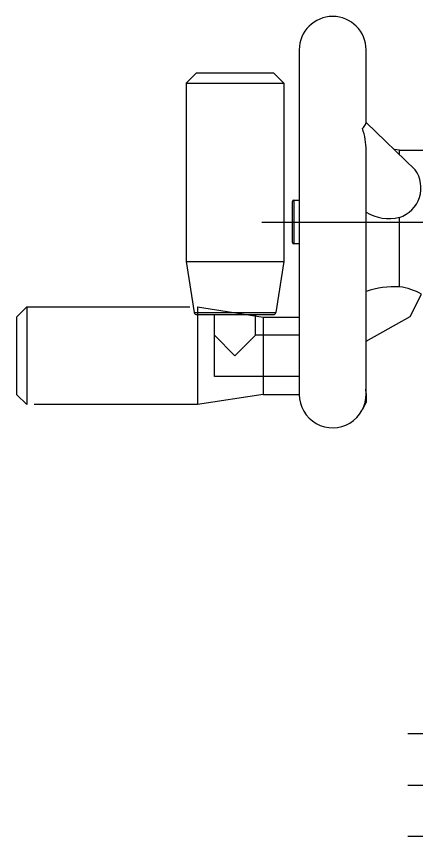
# Model space of a CAD drawing. Extents: x -55 to 555, y -16 to 565.
# Drawn here: x 324.9 to 402.7, y 156 to 315.5 of the extents above; entities that cross this region are included whole.
import ezdxf

# ---------------------------------------------------------------- set-up
doc = ezdxf.new("R2010")
doc.units = 0
doc.linetypes.add('CENTER', pattern=[50.8, 31.75, -6.35, 6.35, -6.35])
doc.linetypes.add('PHANTOM', pattern=[63.5, 31.75, -6.35, 6.35, -6.35, 6.35, -6.35])
doc.layers.get('0').update_dxf_attribs({"linetype": 'CONTINUOUS'})
doc.layers.add('CENTER', color=1, linetype='CENTER')

msp = doc.modelspace()

# ---------------------------------------------------------------- linework, layer by layer
at = {"color": 7, "linetype": 'CONTINUOUS'}
for p, q in [((379.85, 309), (379.85, 242)), ((392.85, 294.88), (392.85, 309)), ((357.85, 302.5), (359.85, 304.5)), ((359.85, 304.5), (374.85, 304.5)), ((376.85, 302.5), (374.85, 304.5)), ((357.85, 302.5), (376.85, 302.5)), ((357.85, 302.5), (357.85, 267.83)), ((376.85, 302.5), (376.85, 267.83)), ((402.38, 285.69), (392.85, 294.88)), ((392.85, 242.14), (392.85, 289.39)), ((399.35, 289.5), (398.34, 289.59)), ((399.35, 288.61), (399.35, 289.5)), ((399.35, 289.5), (411.85, 289.5)), ((378.55, 271.5), (378.55, 279.5)), ((378.8, 279.75), (379.85, 279.75)), ((378.8, 279.75), (378.8, 271.25)), ((399.35, 262.94), (399.35, 276.43)), ((379.85, 271.25), (378.8, 271.25)), ((357.85, 267.83), (359.42, 257.92)), ((357.85, 267.83), (376.85, 267.83)), ((376.85, 267.83), (375.28, 257.92)), ((401.43, 257.17), (403.65, 261.5)), ((359.42, 257.92), (375.28, 257.92)), ((359.91, 257.5), (374.79, 257.5)), ((363.35, 245.5), (363.35, 257.5)), ((371.35, 253.5), (371.35, 257.5)), ((379.85, 257), (379.85, 242)), ((392.85, 252.33), (401.43, 257.17)), ((363.35, 253.5), (367.35, 249.5)), ((367.35, 249.5), (371.35, 253.5)), ((379.85, 253.5), (371.35, 253.5)), ((379.85, 245.5), (363.35, 245.5)), ((392.8, 243.04), (392.85, 242.98)), ((392.85, 242.14), (392.8, 243.04)), ((392.85, 242.14), (392.85, 240.43)), ((392.14, 239.04), (392.85, 240.43))]:
    msp.add_line(p, q, dxfattribs=at)
at = {"color": 1, "linetype": 'CENTER'}
msp.add_line((372.55, 275.5), (474.25, 275.5), dxfattribs=at)
at = {"color": 3, "linetype": 'PHANTOM'}
for p, q in [((326.85, 259), (324.85, 257)), ((326.85, 259), (360.06, 259)), ((326.85, 259), (326.85, 240)), ((360.06, 259), (372.85, 257)), ((360.06, 259), (360.06, 240)), ((324.85, 257), (324.85, 242)), ((372.85, 257), (379.85, 257)), ((372.85, 257), (372.85, 242)), ((324.85, 242), (326.85, 240)), ((372.85, 242), (360.06, 240)), ((372.85, 242), (379.85, 242)), ((360.06, 240), (326.85, 240))]:
    msp.add_line(p, q, dxfattribs=at)
at = {"color": 7, "linetype": 'CONTINUOUS'}
for centre, radius, start, end in [((386.35, 309), 6.5, 0, 180), ((389.65, 296.33), 3.6, 313.7895, 329.2334), ((379.37, 289.41), 13.48, 359.9182, 18.7196), ((392.03, 294.9), 0.816, 329.6799, 358.5219), ((397.49, 282.16), 6.03, 287.9436, 35.8477), ((378.8, 279.5), 0.25, 90, 180), ((397.31, 284.94), 8.75, 239.3292, 283.4595), ((378.8, 271.5), 0.25, 180, 270), ((398.81, 242.9), 20.04, 88.4678, 107.3123), ((397.23, 249.46), 13.64, 61.953, 81.0723), ((359.91, 258), 0.5, 189, 270), ((374.79, 258), 0.5, 270, 351), ((386.35, 242), 6.5, 180.0069, 1.2501)]:
    msp.add_arc(centre, radius, start, end, dxfattribs=at)
at = {"layer": 'CENTER', "color": 1, "linetype": 'CENTER'}
for p, q in [((378.85, 275.5), (446.85, 275.5)), ((415.99, 176), (400.95, 176)), ((400.95, 166), (554.95, 166)), ((415.99, 156), (400.95, 156))]:
    msp.add_line(p, q, dxfattribs=at)

doc.saveas('drawing.dxf')
